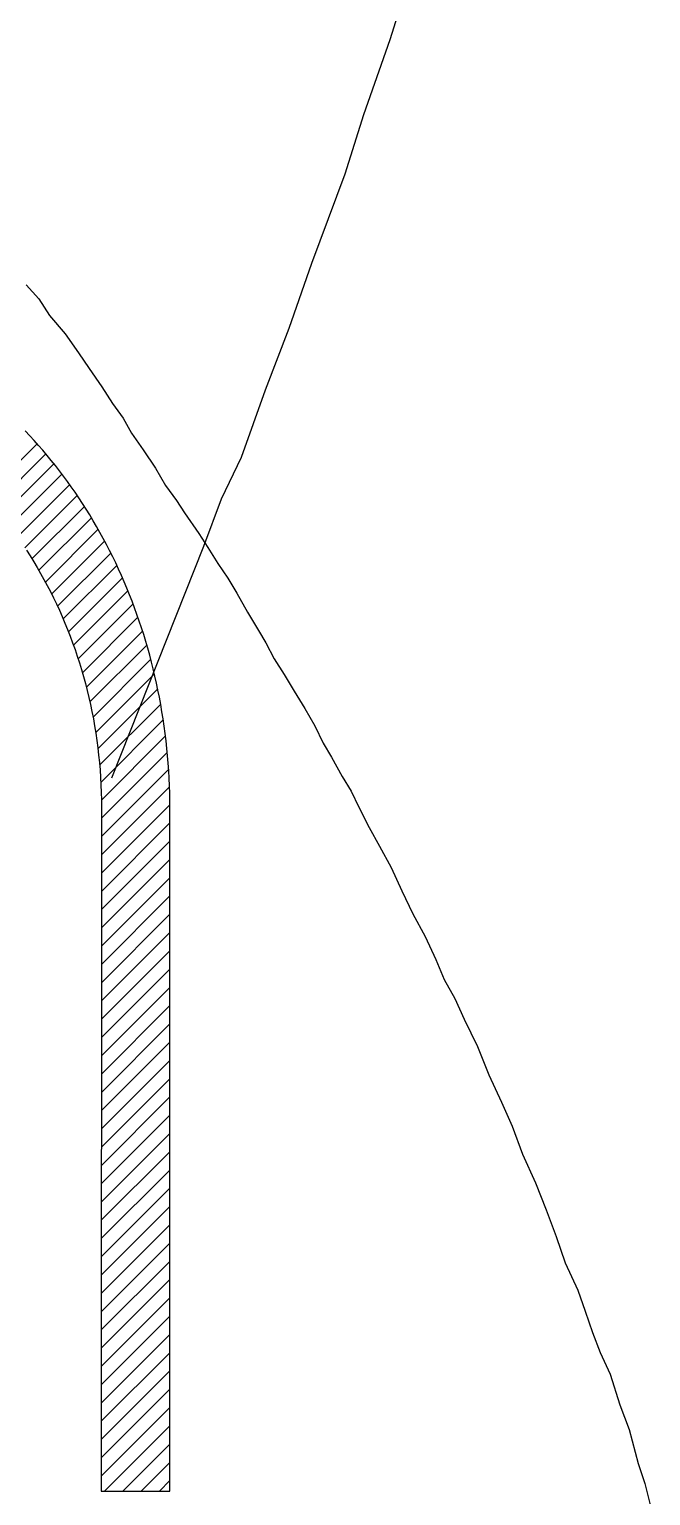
# Model space of a CAD drawing. Header units: millimetres. Extents: x 133356 to 134197, y -259 to 335.
# Drawn here: x 134089.56 to 134092.57, y -173.65 to -166.55 of the extents above; entities that cross this region are included whole.
import ezdxf

# ---------------------------------------------------------------- set-up
doc = ezdxf.new("R2010")
doc.units = ezdxf.units.MM
doc.header["$LTSCALE"] = 20
doc.header["$MEASUREMENT"] = 0
doc.layers.add('RAMKA', color=7, linetype='Continuous')
doc.layers.add('TITUL', color=7, linetype='Continuous')

# ---------------------------------------------------------------- blocks, each defined once
blk = doc.blocks.new('Logo_Ind')
at = {"layer": 'RAMKA', "color": 254, "linetype": 'Continuous'}
for p, q in [((7.6535, 11.0026), (7.5712, 10.7423)), ((7.5712, 10.7423), (7.4432, 10.3795)), ((7.4432, 10.3795), (7.3525, 10.0914)), ((7.3525, 10.0914), (7.1924, 9.6592)), ((7.1924, 9.6592), (7.0823, 9.3445)), ((5.8111, 9.5558), (5.8713, 9.4875)), ((5.8713, 9.4875), (5.9235, 9.4073)), ((5.9235, 9.4073), (5.9997, 9.3189)), ((5.9997, 9.3189), (6.064, 9.2266)), ((7.0823, 9.3445), (6.9683, 9.0457)), ((6.064, 9.2266), (6.1161, 9.1504)), ((6.1161, 9.1504), (6.1763, 9.0621)), ((6.1763, 9.0621), (6.2285, 8.9818)), ((6.9683, 9.0457), (6.851, 8.7202)), ((6.2285, 8.9818), (6.2807, 8.9095)), ((6.2807, 8.9095), (6.3208, 8.8373)), ((5.828, 8.8251), (5.8063, 8.848)), ((5.8494, 8.8019), (5.828, 8.8251)), ((6.3208, 8.8373), (6.377, 8.757)), ((5.61, 8.5309), (5.8644, 8.7852)), ((5.6517, 8.484), (5.9055, 8.7378)), ((5.8706, 8.7783), (5.8494, 8.8019)), ((5.8914, 8.7544), (5.8706, 8.7783)), ((5.912, 8.7301), (5.8914, 8.7544)), ((6.377, 8.757), (6.4373, 8.6687)), ((5.6919, 8.4358), (5.9453, 8.6892)), ((5.9323, 8.7055), (5.912, 8.7301)), ((5.9523, 8.6806), (5.9323, 8.7055)), ((5.972, 8.6553), (5.9523, 8.6806)), ((6.4373, 8.6687), (6.4854, 8.5844)), ((6.851, 8.7202), (6.7549, 8.5175)), ((5.7307, 8.3861), (5.984, 8.6394)), ((5.9913, 8.6297), (5.972, 8.6553)), ((6.0104, 8.6038), (5.9913, 8.6297)), ((6.0292, 8.5776), (6.0104, 8.6038)), ((5.7681, 8.3351), (6.0214, 8.5884)), ((5.8041, 8.2826), (6.0577, 8.5362)), ((6.0477, 8.551), (6.0292, 8.5776)), ((6.0658, 8.5242), (6.0477, 8.551)), ((6.0837, 8.497), (6.0658, 8.5242)), ((6.4854, 8.5844), (6.5376, 8.5122)), ((5.8387, 8.2288), (6.0927, 8.4828)), ((6.1012, 8.4695), (6.0837, 8.497)), ((6.1184, 8.4418), (6.1012, 8.4695)), ((6.5376, 8.5122), (6.5777, 8.452)), ((6.5777, 8.452), (6.646, 8.3516)), ((6.7549, 8.5175), (6.6696, 8.288)), ((5.8719, 8.1735), (6.1266, 8.4282)), ((6.1353, 8.4137), (6.1184, 8.4418)), ((6.1518, 8.3854), (6.1353, 8.4137)), ((6.168, 8.3567), (6.1518, 8.3854)), ((5.9037, 8.1168), (6.1592, 8.3723)), ((5.934, 8.0587), (6.1906, 8.3152)), ((6.1839, 8.3278), (6.168, 8.3567)), ((6.1994, 8.2986), (6.1839, 8.3278)), ((6.646, 8.3516), (6.6901, 8.2834)), ((5.8121, 8.2706), (5.8299, 8.243)), ((5.8299, 8.243), (5.8472, 8.2151)), ((5.9628, 7.999), (6.2207, 8.2569)), ((6.2146, 8.2691), (6.1994, 8.2986)), ((6.2295, 8.2393), (6.2146, 8.2691)), ((6.6696, 8.288), (6.2239, 7.1673)), ((6.244, 8.2093), (6.2295, 8.2393)), ((6.6901, 8.2834), (6.7383, 8.2071)), ((5.8472, 8.2151), (5.8642, 8.1868)), ((5.8642, 8.1868), (5.8808, 8.1582)), ((5.9901, 7.9379), (6.2496, 8.1973)), ((6.2581, 8.179), (6.244, 8.2093)), ((6.2719, 8.1485), (6.2581, 8.179)), ((6.7383, 8.2071), (6.7864, 8.1349)), ((5.8808, 8.1582), (5.8969, 8.1293)), ((5.8969, 8.1293), (5.9127, 8.1001)), ((5.9127, 8.1001), (5.9281, 8.0705)), ((6.0158, 7.8751), (6.2771, 8.1364)), ((6.2853, 8.1177), (6.2719, 8.1485)), ((6.2984, 8.0866), (6.2853, 8.1177)), ((6.7864, 8.1349), (6.8306, 8.0626)), ((5.9281, 8.0705), (5.943, 8.0406)), ((5.943, 8.0406), (5.9575, 8.0104)), ((6.04, 7.8108), (6.3034, 8.0743)), ((6.3111, 8.0553), (6.2984, 8.0866)), ((6.3234, 8.0238), (6.3111, 8.0553)), ((6.3354, 7.992), (6.3234, 8.0238)), ((6.8306, 8.0626), (6.8828, 7.9703)), ((5.9575, 8.0104), (5.9716, 7.9799)), ((5.9716, 7.9799), (5.9853, 7.9491)), ((6.0625, 7.7448), (6.3283, 8.0107)), ((6.347, 7.9599), (6.3354, 7.992)), ((6.3582, 7.9277), (6.347, 7.9599)), ((6.8828, 7.9703), (6.935, 7.882)), ((5.9853, 7.9491), (5.9986, 7.918)), ((5.9986, 7.918), (6.0114, 7.8866)), ((6.0114, 7.8866), (6.0237, 7.8549)), ((6.0832, 7.6771), (6.3519, 7.9458)), ((6.369, 7.8952), (6.3582, 7.9277)), ((6.3795, 7.8624), (6.369, 7.8952)), ((6.935, 7.882), (6.9711, 7.8218)), ((6.0237, 7.8549), (6.0357, 7.823)), ((6.0357, 7.823), (6.0471, 7.7907)), ((6.1022, 7.6076), (6.374, 7.8795)), ((6.1192, 7.5362), (6.3947, 7.8117)), ((6.3895, 7.8295), (6.3795, 7.8624)), ((6.3992, 7.7963), (6.3895, 7.8295)), ((6.9711, 7.8218), (7.0112, 7.7455)), ((6.0471, 7.7907), (6.0581, 7.7582)), ((6.0581, 7.7582), (6.0687, 7.7255)), ((6.1343, 7.4629), (6.4139, 7.7425)), ((6.4085, 7.763), (6.3992, 7.7963)), ((6.4174, 7.7294), (6.4085, 7.763)), ((7.0112, 7.7455), (7.0594, 7.6693)), ((6.0687, 7.7255), (6.0788, 7.6925)), ((6.0788, 7.6925), (6.0884, 7.6593)), ((6.1473, 7.3874), (6.4315, 7.6716)), ((6.4258, 7.6956), (6.4174, 7.7294)), ((6.4339, 7.6616), (6.4258, 7.6956)), ((7.0594, 7.6693), (7.1075, 7.589)), ((6.0884, 7.6593), (6.0975, 7.6258)), ((6.0975, 7.6258), (6.1062, 7.592)), ((6.158, 7.3096), (6.4475, 7.5991)), ((6.4416, 7.6274), (6.4339, 7.6616)), ((6.4488, 7.593), (6.4416, 7.6274)), ((6.1062, 7.592), (6.1143, 7.5581)), ((6.1143, 7.5581), (6.122, 7.5239)), ((6.4557, 7.5584), (6.4488, 7.593)), ((6.4621, 7.5237), (6.4557, 7.5584)), ((7.1075, 7.589), (7.1597, 7.5047)), ((6.122, 7.5239), (6.1292, 7.4895)), ((6.1292, 7.4895), (6.1359, 7.4549)), ((6.1663, 7.2294), (6.4618, 7.525)), ((6.4681, 7.4887), (6.4621, 7.5237)), ((6.4737, 7.4536), (6.4681, 7.4887)), ((7.1597, 7.5047), (7.2079, 7.4204)), ((6.1359, 7.4549), (6.142, 7.4201)), ((6.142, 7.4201), (6.1477, 7.385)), ((6.1477, 7.385), (6.1528, 7.3498)), ((6.1719, 7.1466), (6.4743, 7.449)), ((6.4788, 7.4183), (6.4737, 7.4536)), ((6.4835, 7.3828), (6.4788, 7.4183)), ((7.2079, 7.4204), (7.248, 7.3361)), ((6.1528, 7.3498), (6.1575, 7.3144)), ((6.1575, 7.3144), (6.1616, 7.2788)), ((6.1748, 7.0611), (6.4849, 7.3712)), ((6.4878, 7.3472), (6.4835, 7.3828)), ((6.4917, 7.3114), (6.4878, 7.3472)), ((7.248, 7.3361), (7.2882, 7.2679)), ((6.1616, 7.2788), (6.1651, 7.243)), ((6.1651, 7.243), (6.1682, 7.207)), ((6.1751, 6.9729), (6.4936, 7.2913)), ((6.4951, 7.2754), (6.4917, 7.3114)), ((6.498, 7.2393), (6.4951, 7.2754)), ((7.2882, 7.2679), (7.3403, 7.1756)), ((6.1682, 7.207), (6.1706, 7.1709)), ((6.1751, 6.8844), (6.5001, 7.2094)), ((6.5005, 7.203), (6.498, 7.2393)), ((6.5026, 7.1666), (6.5005, 7.203)), ((7.3403, 7.1756), (7.3845, 7.1033)), ((6.1706, 7.1709), (6.1726, 7.1346)), ((6.1726, 7.1346), (6.174, 7.0982)), ((6.175, 6.7959), (6.5044, 7.1252)), ((6.5042, 7.13), (6.5026, 7.1666)), ((6.5054, 7.0933), (6.5042, 7.13)), ((7.3845, 7.1033), (7.4206, 7.0271)), ((6.174, 7.0982), (6.1748, 7.0616)), ((6.1748, 7.0616), (6.1751, 7.0248)), ((6.175, 6.7074), (6.5062, 7.0386)), ((6.5061, 7.0564), (6.5054, 7.0933)), ((6.5063, 7.0194), (6.5061, 7.0564)), ((6.1751, 7.0248), (6.174, 3.7151)), ((6.1751, 7.0248), (6.1751, 7.0248)), ((6.5064, 3.7151), (6.5063, 7.0194)), ((7.4206, 7.0271), (7.4704, 6.9283)), ((6.175, 6.6189), (6.5063, 6.9502)), ((7.4704, 6.9283), (7.521, 6.8384)), ((6.1749, 6.5304), (6.5063, 6.8618)), ((7.521, 6.8384), (7.5772, 6.7341)), ((6.1749, 6.4419), (6.5063, 6.7733)), ((6.1749, 6.3534), (6.5063, 6.6849)), ((7.5772, 6.7341), (7.6293, 6.6217)), ((7.6293, 6.6217), (7.6815, 6.5093)), ((6.1749, 6.2649), (6.5063, 6.5964)), ((6.1748, 6.1765), (6.5063, 6.5079)), ((7.6815, 6.5093), (7.7417, 6.4009)), ((6.1748, 6.088), (6.5063, 6.4195)), ((7.7417, 6.4009), (7.7939, 6.2885)), ((6.1748, 5.9995), (6.5063, 6.331)), ((7.7939, 6.2885), (7.834, 6.1922)), ((6.1747, 5.911), (6.5063, 6.2426)), ((7.834, 6.1922), (7.8862, 6.0999)), ((6.1747, 5.8225), (6.5063, 6.1541)), ((6.1747, 5.734), (6.5063, 6.0656)), ((7.8862, 6.0999), (7.9304, 5.9995)), ((6.1747, 5.6455), (6.5063, 5.9772)), ((7.9304, 5.9995), (7.9946, 5.8671)), ((6.1746, 5.557), (6.5063, 5.8887)), ((7.9946, 5.8671), (8.0508, 5.7306)), ((6.1746, 5.4685), (6.5063, 5.8003)), ((6.1746, 5.3801), (6.5063, 5.7118)), ((8.0508, 5.7306), (8.111, 5.5982)), ((6.1746, 5.2916), (6.5063, 5.6233)), ((8.111, 5.5982), (8.1632, 5.4818)), ((6.1745, 5.2031), (6.5063, 5.5349)), ((8.1632, 5.4818), (8.2129, 5.346)), ((6.1745, 5.1146), (6.5063, 5.4464)), ((6.1745, 5.0261), (6.5063, 5.358)), ((8.2129, 5.346), (8.2756, 5.2079)), ((6.1744, 4.9376), (6.5063, 5.2695)), ((8.2756, 5.2079), (8.3277, 5.0764)), ((6.1744, 4.8491), (6.5063, 5.181)), ((6.1744, 4.7606), (6.5063, 5.0926)), ((8.3277, 5.0764), (8.3759, 4.9479)), ((6.1744, 4.6721), (6.5063, 5.0041)), ((6.1743, 4.5836), (6.5063, 4.9157)), ((8.3759, 4.9479), (8.4201, 4.8195)), ((6.1743, 4.4952), (6.5063, 4.8272)), ((8.4201, 4.8195), (8.4803, 4.687)), ((6.1743, 4.4067), (6.5063, 4.7387)), ((8.4803, 4.687), (8.5164, 4.5867)), ((6.1742, 4.3182), (6.5063, 4.6503)), ((6.1742, 4.2297), (6.5063, 4.5618)), ((8.5164, 4.5867), (8.5525, 4.4823)), ((6.1742, 4.1412), (6.5063, 4.4734)), ((8.5525, 4.4823), (8.5886, 4.386)), ((6.1742, 4.0527), (6.5063, 4.3849)), ((8.5886, 4.386), (8.6368, 4.2816)), ((6.1741, 3.9642), (6.5063, 4.2964)), ((8.6368, 4.2816), (8.685, 4.1331)), ((6.1741, 3.8757), (6.5064, 4.208)), ((6.1741, 3.7872), (6.5064, 4.1195)), ((8.685, 4.1331), (8.7291, 4.0127)), ((6.1904, 3.7151), (6.5064, 4.0311)), ((8.7291, 4.0127), (8.7733, 3.8481)), ((6.2788, 3.7151), (6.5064, 3.9426)), ((6.3673, 3.7151), (6.5064, 3.8541)), ((8.7733, 3.8481), (8.8047, 3.7518)), ((6.4557, 3.7151), (6.5064, 3.7657)), ((6.174, 3.7151), (6.5064, 3.7151)), ((8.8047, 3.7518), (8.8335, 3.6354))]:
    blk.add_line(p, q, dxfattribs=at)

msp = doc.modelspace()

# ---------------------------------------------------------------- block references
at = {"layer": 'TITUL'}
msp.add_blockref('Logo_Ind', (134083.7374, -177.3396), dxfattribs=at)

doc.saveas('drawing.dxf')
